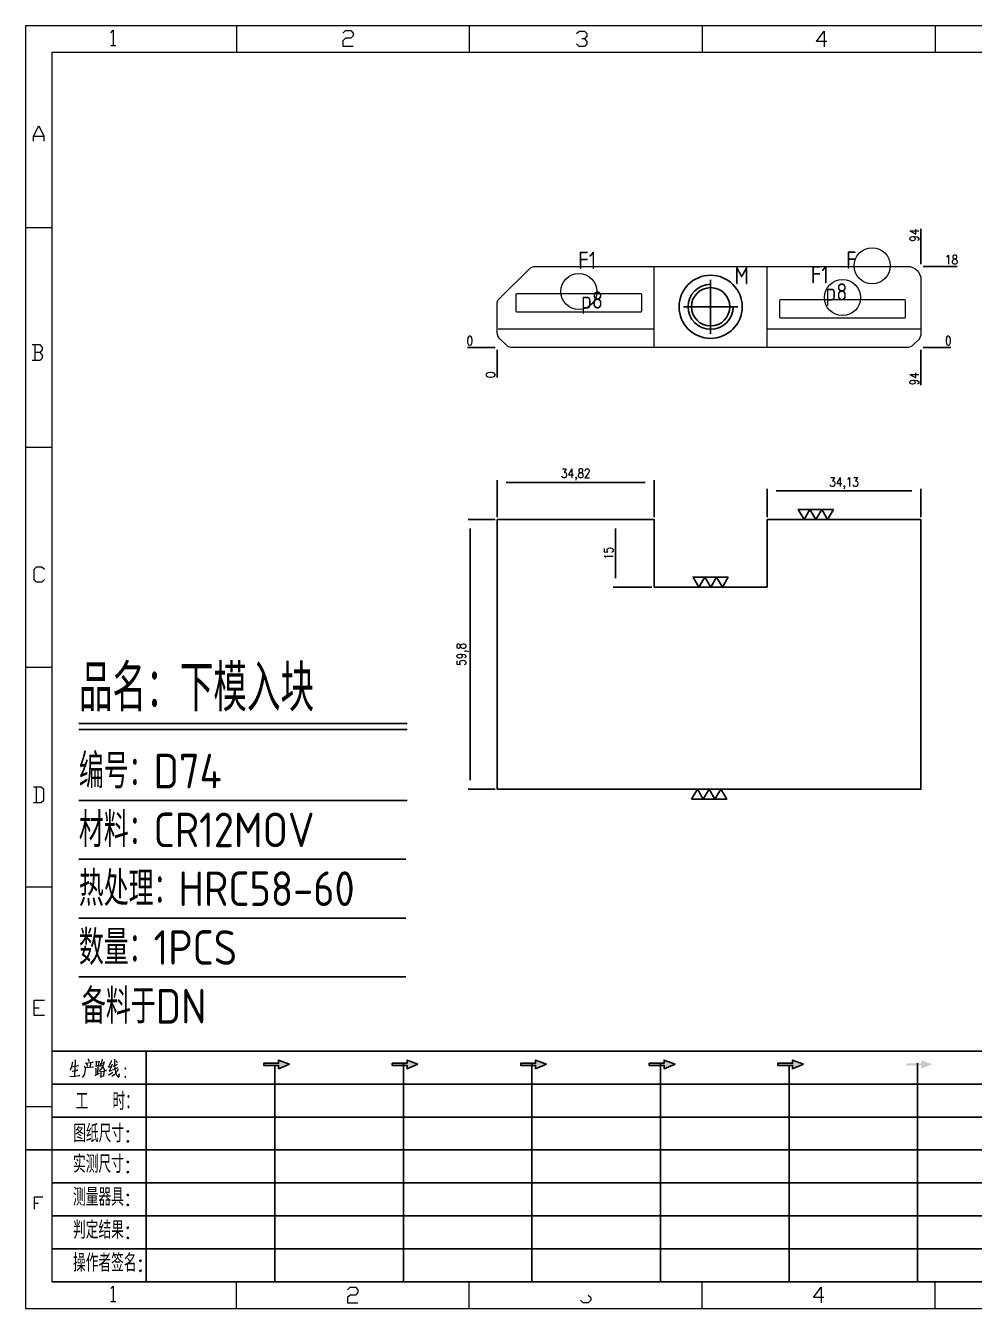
# Model space of a CAD drawing. Header units: millimetres. Extents: x 88508 to 142116, y -5268 to 20283.
# Drawn here: x 101270.6 to 101481.1, y -3081.8 to -2797.3 of the extents above; entities that cross this region are included whole.
import ezdxf
from ezdxf.enums import TextEntityAlignment as Align

# ---------------------------------------------------------------- set-up
doc = ezdxf.new("R2010")
doc.units = ezdxf.units.MM
doc.linetypes.add('CENTER', pattern=[0])
doc.linetypes.add('DASHED', pattern=[0])
for name, color, linetype in [('DIE_P', 2, 'Continuous'), ('DIM', 4, 'Continuous'), ('TEXT', 4, 'Continuous')]:
    doc.layers.add(name, color=color, linetype=linetype)
doc.styles.add('chinesef_fs', font='simplex.shx', dxfattribs={"bigfont": 'gbcbig.shx'})
doc.styles.add('gbenor', font='gbenor.shx', dxfattribs={"bigfont": 'gbcbig.shx'})
doc.styles.add('GBENOR_', font='gbenor.shx', dxfattribs={"bigfont": 'gbcbig'})
doc.styles.get("Standard").update_dxf_attribs({"font": 'txt.shx', "width": 0.85, "bigfont": 'ctxt.shx'})
doc.styles.add('TXT', font='txt.shx', dxfattribs={"width": 0.8, "bigfont": 'ctxt.shx'})
doc.dimstyles.new('T-2-WX', dxfattribs={"dimtxt": 2, "dimasz": 2, "dimexe": 0.5, "dimexo": 0.5, "dimgap": 0.5, "dimtad": 1, "dimtxsty": 'Standard', "dimblk": 'OPEN30', "dimcen": 0, "dimazin": 3, "dimtfac": 1, "dimtmove": 0, "dimatfit": 3, "dimldrblk": 'OPEN30', "dimlwd": -1, "dimlwe": -1})

# ---------------------------------------------------------------- blocks, each defined once
blk = doc.blocks.new('U40')
for points in [[(351.8, 337.7), (351.8, 333.2), (367, 339.3), (351.8, 345.3), (351.8, 340.8), (331.2, 340.8), (331.2, 337.7)], [(545.7, 339.3), (530.6, 345.3), (530.6, 340.8), (509.9, 340.8), (509.9, 337.7), (530.6, 337.7), (530.6, 333.2)], [(724.5, 339.3), (709.3, 345.3), (709.3, 340.8), (688.7, 340.8), (688.7, 337.7), (709.3, 337.7), (709.3, 333.2)], [(903.3, 339.3), (888.1, 345.3), (888.1, 340.8), (867.5, 340.8), (867.5, 337.7), (888.1, 337.7), (888.1, 333.2)], [(1082.1, 339.3), (1066.9, 345.3), (1066.9, 340.8), (1046.3, 340.8), (1046.3, 337.7), (1066.9, 337.7), (1066.9, 333.2)], [(1245.7, 337.7), (1245.7, 333.2), (1260.9, 339.3), (1245.7, 345.3), (1245.7, 340.8), (1225.1, 340.8), (1225.1, 337.7)]]:
    blk.add_hatch(color=3).paths.add_polyline_path(points)
at = {"color": 254, "lineweight": 18}
for p, q in [((0, 1783.5), (0, 0)), ((0, 1783.5), (2530.2, 1783.5)), ((941.1, 1783.5), (941.1, 1746.5)), ((1265.1, 1783.5), (1265.1, 1746.5)), ((37, 37), (37, 1746.5)), ((37, 1746.5), (2493.2, 1746.5)), ((0, 1502.7), (37, 1502.7)), ((0, 1197.2), (37, 1197.2)), ((0, 891.7), (37, 891.7)), ((0, 586.3), (37, 586.3)), ((0, 280.8), (37, 280.8)), ((37, 37), (2493.2, 37)), ((941.1, 0), (941.1, 37)), ((1265.1, 0), (1265.1, 37)), ((0, 0), (2530.2, 0))]:
    blk.add_line(p, q, dxfattribs=at)
at = {"color": 254, "linetype": 'Continuous', "lineweight": 18}
for p, q in [((293.1, 1783.5), (293.1, 1746.5)), ((617.1, 1783.5), (617.1, 1746.5)), ((293.1, 0), (293.1, 37)), ((617.1, 0), (617.1, 37))]:
    blk.add_line(p, q, dxfattribs=at)
for p, q in [((38, 357.6), (1598.2, 357.6)), ((38, 311.8), (1598.2, 311.8)), ((37.1, 266), (1598.2, 266)), ((0.1, 220.2), (1598.2, 220.2)), ((37.1, 174.4), (1598.2, 174.4)), ((37.1, 128.6), (1598.2, 128.6)), ((37.1, 82.8), (1598.2, 82.8))]:
    blk.add_line(p, q)
at = {"color": 254}
for p, q in [((167.8, 37), (167.8, 357.6)), ((525.5, 37), (525.5, 340.8)), ((704.3, 37), (704.3, 340.8)), ((883.1, 37), (883.1, 340.8)), ((1240.6, 37), (1240.6, 340.8)), ((346.7, 37), (346.7, 337.9)), ((1061.9, 37), (1061.9, 337.7)), ((1598.2, 37), (38, 37))]:
    blk.add_line(p, q, dxfattribs=at)
at = {"color": 92, "lineweight": 18}
for points in [[(118.3, 1773.7), (121.9, 1777.3), (121.9, 1755.8)], [(441.4, 1773.1), (445, 1776.7), (452.2, 1776.7), (455.8, 1773.1), (455.8, 1769.5), (452.2, 1765.9), (445, 1765.9), (441.4, 1762.3), (441.4, 1755.1), (455.8, 1755.1)], [(766.4, 1772.4), (770, 1776), (777.2, 1776), (780.8, 1772.4), (780.8, 1768.8), (777.2, 1765.2), (773.6, 1765.2)], [(1114.4, 1761.4), (1100, 1761.4), (1110.8, 1775.8), (1110.8, 1754.2)], [(118.3, 1755.8), (125.5, 1755.8)], [(777.2, 1765.2), (780.8, 1761.6), (780.8, 1758), (777.2, 1754.4), (770, 1754.4), (766.4, 1758)], [(11.1, 1622.8), (11.1, 1630), (18.3, 1644.4), (25.5, 1630), (25.5, 1622.8)], [(11.1, 1630), (25.5, 1630)], [(20, 1329), (23.6, 1332.6), (23.6, 1336.2), (20, 1339.8), (9.2, 1339.8)], [(12.8, 1339.8), (12.8, 1318.2)], [(9.2, 1318.2), (20, 1318.2), (23.6, 1321.8), (23.6, 1325.4), (20, 1329), (12.8, 1329)], [(26.1, 1013.2), (22.5, 1009.6), (15.3, 1009.6), (11.7, 1013.2), (11.7, 1027.6), (15.3, 1031.2), (22.5, 1031.2), (26.1, 1027.6)], [(11, 703.2), (21.8, 703.2), (25.4, 706.8), (25.4, 721.2), (21.8, 724.8), (11, 724.8)], [(14.6, 724.8), (14.6, 703.2)], [(26.1, 407), (11.7, 407), (11.7, 428.6), (26.1, 428.6)], [(11.7, 417.8), (18.9, 417.8)], [(12.3, 137.7), (12.3, 155), (23.8, 155)], [(12.3, 146.4), (18.1, 146.4)], [(118.3, 27.4), (121.9, 31), (121.9, 9.4)], [(447.9, 25.7), (451.5, 29.3), (458.7, 29.3), (462.3, 25.7), (462.3, 22.1), (458.7, 18.5), (451.5, 18.5), (447.9, 14.9), (447.9, 7.7), (462.3, 7.7)], [(782.7, 18.5), (786.3, 14.9), (786.3, 11.3), (782.7, 7.7), (775.5, 7.7), (771.9, 11.3)], [(1110.3, 14.9), (1095.9, 14.9), (1106.7, 29.3), (1106.7, 7.7)], [(118.3, 9.4), (125.5, 9.4)]]:
    blk.add_lwpolyline(points, dxfattribs=at)
at = {"color": 92, "lineweight": 0}
for points in [[(65, 342.2), (64.8, 341), (64.1, 337.9), (63.6, 335.7), (62.8, 333.5), (62.1, 331.4)], [(68.4, 345.9), (68.7, 344.4), (68.1, 322.9)], [(82.6, 340.8), (93.7, 342.2), (93.3, 342.4), (92.4, 342)], [(86.1, 336.1), (86, 337.5), (85.3, 339.8)], [(86.7, 346.7), (87.9, 344.6), (88.3, 343)], [(90.3, 341), (90.4, 339.6), (89.1, 335.3)], [(97.8, 344), (98.1, 342.6), (98.1, 340.8), (98.1, 337.9), (98.1, 336.3), (98.2, 337.7), (102.1, 338.3), (101.8, 338.3), (102.1, 343.6), (102.1, 343.2), (102.1, 342.8), (98.2, 342.2)], [(105.5, 341.2), (105.9, 341), (109.6, 341.8), (109.3, 342.6), (108.5, 339.6), (107.6, 337.3), (106.9, 335.9), (105.9, 334.3), (104.3, 332), (103.1, 330.4), (101.9, 329.4)], [(106.6, 346.5), (106.5, 345.2), (105.1, 341.2), (104.2, 338.9), (103.1, 336.3), (102.6, 335.5)], [(104.9, 339.1), (105.3, 338.7), (107, 335.7), (108.6, 333.3), (109.9, 331.2), (110.3, 330.8), (112.6, 330.8), (110.2, 331.2), (109, 332.6)], [(119.3, 344.8), (119.1, 343.8), (116.8, 338.5), (115.4, 335.5), (119.3, 336.3)], [(120.3, 339.4), (118.1, 333.5), (116.4, 330), (116.1, 329.8), (120.5, 331.4)], [(121.7, 336.7), (127.7, 339.6)], [(123.4, 346.5), (123.5, 345.4), (123.5, 340.8), (123.8, 337.3), (124, 335.3), (124.2, 333.1), (124.5, 331), (124.8, 329), (125.2, 327.4), (125.9, 325.7), (126.9, 323.9), (127.9, 322.7), (128.9, 321.7), (129.6, 321.3), (129.9, 326.1), (129.4, 321.5)], [(127.7, 341.6), (127.2, 342.4), (125.7, 344.2)], [(61.4, 322.3), (68.2, 322.9), (75.3, 323.7), (74.9, 323.9), (73.8, 323.5)], [(63.8, 335.9), (73.4, 337.5), (73.1, 337.7), (72.5, 337.3)], [(64.5, 329.6), (64.8, 329.6), (65.1, 329.6), (72.5, 331), (71.9, 331), (70.9, 330.8)], [(82.6, 335.1), (82.6, 331.8), (82.3, 329), (81.9, 326.8), (81.2, 324.9), (80.3, 323.1), (79.6, 321.9), (78.8, 320.9)], [(93.3, 335.5), (94.1, 335.7), (94.3, 335.5), (82.6, 334.3), (82.6, 335.1), (82.2, 336.9)], [(96.5, 323.9), (102.8, 327.2)], [(97.2, 334.3), (97.5, 333.5), (97.7, 324.7)], [(100.2, 337.9), (100.1, 325.9)], [(100.2, 332.6), (102.4, 333.1)], [(104.2, 330), (104.5, 329), (104.5, 321.1), (104.3, 322.1), (104.5, 322.7), (109.2, 323.1), (108.6, 323.1), (109, 329.2), (109, 330), (109.3, 329.4), (108.6, 329.4), (104.6, 328.8)], [(115.3, 324.3), (121.5, 328.2)], [(128.2, 332.4), (128.1, 331.6), (126.9, 329.6), (125.8, 328), (124.5, 326.3), (123, 324.7), (121.4, 323.3), (120.1, 322.3)], [(121.4, 332.2), (128.8, 335.1)]]:
    blk.add_lwpolyline(points, dxfattribs=at)
for points in [[(367, 339.3), (351.8, 345.3), (351.8, 340.8), (331.2, 340.8), (331.2, 337.7), (351.8, 337.7), (351.8, 333.2), (367, 339.3)], [(545.7, 339.3), (530.6, 345.3), (530.6, 340.8), (509.9, 340.8), (509.9, 337.7), (530.6, 337.7), (530.6, 333.2), (545.7, 339.3)], [(724.5, 339.3), (709.3, 345.3), (709.3, 340.8), (688.7, 340.8), (688.7, 337.7), (709.3, 337.7), (709.3, 333.2), (724.5, 339.3)], [(903.3, 339.3), (888.1, 345.3), (888.1, 340.8), (867.5, 340.8), (867.5, 337.7), (888.1, 337.7), (888.1, 333.2), (903.3, 339.3)], [(1082.1, 339.3), (1066.9, 345.3), (1066.9, 340.8), (1046.3, 340.8), (1046.3, 337.7), (1066.9, 337.7), (1066.9, 333.2), (1082.1, 339.3)]]:
    blk.add_lwpolyline(points)
for points in [[(138.7, 332.4), (139.4, 333.5), (138.7, 334.5), (138, 333.5)], [(138.7, 320.9), (139.4, 321.9), (138.7, 322.9), (138, 321.9)]]:
    blk.add_lwpolyline(points, close=True, dxfattribs=at)
at = {"color": 3, "style": 'chinesef_fs'}
for s, p in [('工  时：', (69.5, 275.7)), ('图纸尺寸:', (66.2, 230.9)), ('实测尺寸:', (65.9, 188.4)), ('测量器具:', (65.9, 142.6)), ('判定结果:', (65.9, 96.8)), ('操作者签名:', (65.9, 51))]:
    blk.add_text(s, height=24.57, dxfattribs=at).set_placement(p)
at = {"lineweight": 18, "style": 'GBENOR_'}
blk.add_attdef('文档路径', (2126, 386.9), '', height=17.8, dxfattribs=at)
at = {"lineweight": 20, "style": 'TXT'}
for tag, height, p in [('18-**-**', 16.3, (1866.6, 256.2)), ('客户名称', 16.1, (1741.1, 134, 0)), ('料厚:', 16.1, (1741.3, 93.2, 0))]:
    blk.add_attdef(tag, text='', height=height, dxfattribs=at).set_placement(p, align=Align.MIDDLE)
for tag, p, height in [('88888', (1850.9, 207.5), 14.9), ('材质:', (1691.2, 168, 0), 16.1), ('核准', (1869.4, 127.5, 0), 16.1), ('设计', (1868.8, 88.3, 0), 16.1), ('绘图', (1868.2, 49.1, 0), 16.1)]:
    blk.add_attdef(tag, p, '', height=height, dxfattribs=at)
for tag, p, height, width in [('3', (2234.7, 206.9), 15.8, 0.7), ('4', (2234.7, 167.4), 15.8, 0.7), ('核准日期', (2041.1, 124.2, 0), 16.1, 0.68), ('设计日期', (2041.1, 84.5, 0), 16.1, 0.68), ('1', (2251.9, 85.9), 14.6, 0.7), ('绘图日期', (2040.9, 46.4, 0), 16.1, 0.68), ('2', (2235, 49.2), 14.6, 0.7)]:
    blk.add_attdef(tag, p, '', height=height, dxfattribs=dict(at, width=width))
blk = doc.blocks.new('*D7883')
at = {"layer": 'Defpoints', "color": 0}
for p in [(101375.26, -2906.84), (101369.26, -2966.64), (101375.26, -2966.64)]:
    blk.add_point(p, dxfattribs=at)
at = {"layer": 'DIM', "color": 0}
for p, q in [((101374.76, -2906.84), (101368.76, -2906.84)), ((101369.26, -2908.84), (101369.26, -2964.64)), ((101374.76, -2966.64), (101368.76, -2966.64))]:
    blk.add_line(p, q, dxfattribs=at)
at = {"layer": 'DIM', "color": 0, "insert": (101367.57, -2936.74), "char_height": 2, "attachment_point": 5, "rotation": 90}
blk.add_mtext('59,8', dxfattribs=at)
blk = doc.blocks.new('_Open30')
blk = doc.blocks.new('*D7894')
at = {"layer": 'Defpoints', "color": 0}
for p in [(101375.26, -2898.61), (101375.26, -2906.84), (101410.07, -2906.84)]:
    blk.add_point(p, dxfattribs=at)
at = {"layer": 'DIM', "color": 0}
for p, q in [((101375.26, -2906.34), (101375.26, -2898.11)), ((101410.07, -2906.34), (101410.07, -2898.11)), ((101408.07, -2898.61), (101377.26, -2898.61))]:
    blk.add_line(p, q, dxfattribs=at)
at = {"layer": 'DIM', "color": 0, "insert": (101392.67, -2896.91), "char_height": 2, "attachment_point": 5}
blk.add_mtext('34,82', dxfattribs=at)
blk = doc.blocks.new('*D7895')
at = {"layer": 'Defpoints', "color": 0}
for p in [(101401.46, -2906.84), (101410.07, -2906.84), (101410.07, -2921.84)]:
    blk.add_point(p, dxfattribs=at)
at = {"layer": 'DIM', "color": 0}
for p, q in [((101409.57, -2906.84), (101400.96, -2906.84)), ((101401.46, -2919.84), (101401.46, -2908.84)), ((101409.57, -2921.84), (101400.96, -2921.84))]:
    blk.add_line(p, q, dxfattribs=at)
at = {"layer": 'DIM', "color": 0, "insert": (101399.96, -2914.34), "char_height": 2, "attachment_point": 5, "rotation": 90}
blk.add_mtext('15', dxfattribs=at)
blk = doc.blocks.new('*D7896')
at = {"layer": 'Defpoints', "color": 0}
for p in [(101469.26, -2900.51), (101435.13, -2906.84), (101469.26, -2906.84)]:
    blk.add_point(p, dxfattribs=at)
at = {"layer": 'DIM', "color": 0}
for p, q in [((101435.13, -2906.34), (101435.13, -2900.01)), ((101437.13, -2900.51), (101467.26, -2900.51)), ((101469.26, -2906.34), (101469.26, -2900.01))]:
    blk.add_line(p, q, dxfattribs=at)
at = {"layer": 'DIM', "color": 0, "insert": (101452.2, -2898.82), "char_height": 2, "attachment_point": 5}
blk.add_mtext('34,13', dxfattribs=at)
blk = doc.blocks.new('*D8671')
at = {"layer": 'Defpoints', "color": 0}
for p in [(101375.26, -2868.7), (101469.26, -2868.7), (101474.26, -2868.7)]:
    blk.add_point(p, dxfattribs=at)
at = {"layer": 'DIM', "color": 0}
blk.add_line((101469.76, -2868.7), (101475.89, -2868.7), dxfattribs=at)
at = {"layer": 'DIM', "color": 0, "insert": (101475.32, -2867.2), "char_height": 2, "attachment_point": 5}
blk.add_mtext('0', dxfattribs=at)
blk = doc.blocks.new('*D8672')
at = {"layer": 'Defpoints', "color": 0}
for p in [(101469.26, -2850.7), (101474.26, -2850.7), (101375.26, -2868.7)]:
    blk.add_point(p, dxfattribs=at)
at = {"layer": 'DIM', "color": 0}
for p, q in [((101469.76, -2850.7), (101473.26, -2850.7)), ((101473.26, -2850.7), (101470.26, -2850.7)), ((101470.26, -2850.7), (101477.27, -2850.7))]:
    blk.add_line(p, q, dxfattribs=at)
at = {"layer": 'DIM', "color": 0, "insert": (101476.01, -2849.2), "char_height": 2, "attachment_point": 5}
blk.add_mtext('18', dxfattribs=at)
blk = doc.blocks.new('*D8673')
at = {"layer": 'Defpoints', "color": 0}
for p in [(101370.26, -2868.7), (101375.26, -2868.7), (101375.26, -2868.7)]:
    blk.add_point(p, dxfattribs=at)
at = {"layer": 'DIM', "color": 0}
blk.add_line((101374.76, -2868.7), (101368.62, -2868.7), dxfattribs=at)
at = {"layer": 'DIM', "color": 0, "insert": (101369.19, -2867.2), "char_height": 2, "attachment_point": 5}
blk.add_mtext('0', dxfattribs=at)
blk = doc.blocks.new('*D8674')
at = {"layer": 'Defpoints', "color": 0}
for p in [(101375.26, -2868.7), (101469.26, -2868.7), (101469.26, -2873.7)]:
    blk.add_point(p, dxfattribs=at)
at = {"layer": 'DIM', "color": 0}
for p, q in [((101469.26, -2869.2), (101469.26, -2872.7)), ((101469.26, -2872.7), (101469.26, -2869.7)), ((101469.26, -2869.7), (101469.26, -2877.03))]:
    blk.add_line(p, q, dxfattribs=at)
at = {"layer": 'DIM', "color": 0, "insert": (101467.76, -2875.62), "char_height": 2, "attachment_point": 5, "rotation": 90}
blk.add_mtext('94', dxfattribs=at)
blk = doc.blocks.new('*D8675')
at = {"layer": 'Defpoints', "color": 0}
for p in [(101375.26, -2868.7), (101375.26, -2868.7), (101375.26, -2873.7)]:
    blk.add_point(p, dxfattribs=at)
at = {"layer": 'DIM', "color": 0}
blk.add_line((101375.26, -2869.2), (101375.26, -2875.33), dxfattribs=at)
at = {"layer": 'DIM', "color": 0, "insert": (101373.76, -2874.77), "char_height": 2, "attachment_point": 5, "rotation": 90}
blk.add_mtext('0', dxfattribs=at)
blk = doc.blocks.new('*D8676')
at = {"layer": 'Defpoints', "color": 0}
for p in [(101469.26, -2845.7), (101469.26, -2850.7), (101375.26, -2868.7)]:
    blk.add_point(p, dxfattribs=at)
at = {"layer": 'DIM', "color": 0}
for p, q in [((101469.26, -2849.7), (101469.26, -2842.37)), ((101469.26, -2850.2), (101469.26, -2846.7)), ((101469.26, -2846.7), (101469.26, -2849.7))]:
    blk.add_line(p, q, dxfattribs=at)
at = {"layer": 'DIM', "color": 0, "insert": (101467.76, -2843.78), "char_height": 2, "attachment_point": 5, "rotation": 90}
blk.add_mtext('94', dxfattribs=at)

msp = doc.modelspace()

# ---------------------------------------------------------------- linework, layer by layer
at = {"layer": 'DIE_P', "linetype": 'Continuous', "lineweight": 15}
for p, q in [((101410.073, -2868.701), (101410.073, -2850.701)), ((101435.133, -2868.701), (101435.133, -2850.701)), ((101410.073, -2864.621, 0), (101375.445, -2864.621, 0)), ((101469.27, -2864.621, 0), (101435.133, -2864.621, 0))]:
    msp.add_line(p, q, dxfattribs=at)
at = {"layer": 'DIE_P', "linetype": 'CENTER'}
for p, q in [((101422.588, -2853.661), (101422.588, -2865.661)), ((101428.588, -2859.661), (101416.588, -2859.661))]:
    msp.add_line(p, q, dxfattribs=at)
at = {"layer": 'DIE_P', "linetype": 'Continuous', "lineweight": 15}
msp.add_lwpolyline([(101466.106, -2868.701), (101378.609, -2868.701, -0.1989124), (101377.195, -2868.116), (101375.843, -2866.764, -0.1989124), (101375.258, -2865.35), (101375.258, -2858.761, -0.1989124), (101375.551, -2858.054), (101382.317, -2851.287, -0.1989124), (101383.732, -2850.701), (101466.258, -2850.701, -0.4142136), (101469.258, -2853.701), (101469.258, -2865.55, -0.1989124), (101468.672, -2866.964), (101467.52, -2868.116, -0.1989124)], format="xyb", close=True, dxfattribs=at)
at = {"layer": 'DIE_P', "color": 1, "linetype": 'Continuous', "lineweight": 15}
for points in [[(101407.358, -2857.081, 0.4142136), (101407.058, -2856.781), (101379.658, -2856.781, 0.4142136), (101379.358, -2857.081), (101379.358, -2860.481, 0.4142136), (101379.658, -2860.781), (101407.058, -2860.781, 0.4142136), (101407.358, -2860.481)], [(101465.848, -2858.426, 0.4142136), (101465.548, -2858.126), (101438.148, -2858.126, 0.4142136), (101437.848, -2858.426), (101437.848, -2861.826, 0.4142136), (101438.148, -2862.126), (101465.548, -2862.126, 0.4142136), (101465.848, -2861.826)]]:
    msp.add_lwpolyline(points, format="xyb", close=True, dxfattribs=at)
at = {"layer": 'DIE_P', "elevation": 0}
msp.add_lwpolyline([(101435.133, -2921.837), (101435.133, -2906.837), (101469.258, -2906.837), (101469.258, -2966.637), (101375.258, -2966.637), (101375.258, -2906.837), (101410.073, -2906.837), (101410.073, -2921.837)], close=True, dxfattribs=at)
at = {"layer": 'DIE_P', "color": 94, "linetype": 'Continuous', "lineweight": 15}
msp.add_circle((101458.443, -2850.556), 4, dxfattribs=at)
at = {"layer": 'DIE_P', "color": 52, "linetype": 'DASHED', "lineweight": 15}
for centre in [(101393.358, -2856.281), (101451.848, -2857.626)]:
    msp.add_circle(centre, 4, dxfattribs=at)
at = {"layer": 'DIE_P', "linetype": 'Continuous'}
msp.add_circle((101422.588, -2859.661), 7, dxfattribs=at)
at = {"layer": 'DIE_P'}
msp.add_circle((101422.588, -2859.661), 4.25, dxfattribs=at)
msp.add_arc((101422.588, -2859.661), 5, 90, 0, dxfattribs=at)
at = {"layer": 'DIM', "color": 4, "linetype": 'Continuous', "lineweight": 25}
for p, q in [((101282.435, -2952.083), (101355.27, -2952.083)), ((101282.435, -2953.425), (101355.27, -2953.425)), ((101282.435, -2969.15), (101355.27, -2969.15)), ((101282.435, -2982.19), (101354.953, -2982.19)), ((101282.435, -2995.229), (101354.953, -2995.229)), ((101282.435, -3008.269), (101354.953, -3008.269))]:
    msp.add_line(p, q, dxfattribs=at)
at = {"layer": 'TEXT', "elevation": 0}
for points in [[(101449.827, -2904.587), (101448.528, -2906.837), (101447.229, -2904.587), (101445.93, -2906.837), (101444.63, -2904.587), (101443.331, -2906.837), (101442.032, -2904.587), (101449.827, -2904.587)], [(101426.5, -2919.587), (101425.201, -2921.837), (101423.902, -2919.587), (101422.603, -2921.837), (101421.304, -2919.587), (101420.005, -2921.837), (101418.706, -2919.587), (101426.5, -2919.587)], [(101418.361, -2968.887), (101419.66, -2966.637), (101420.959, -2968.887), (101422.258, -2966.637), (101423.557, -2968.887), (101424.856, -2966.637), (101426.155, -2968.887), (101418.361, -2968.887)]]:
    msp.add_lwpolyline(points, close=True, dxfattribs=at)

# ---------------------------------------------------------------- block references
at = {"ltscale": 3, "xscale": 0.1594925459866421, "yscale": 0.1594925459866421, "zscale": 0.1594925459866421}
msp.add_blockref('U40', (101270.619, -3081.771), dxfattribs=at)

# ---------------------------------------------------------------- texts
at = {"layer": 'DIM', "color": 3, "linetype": 'Continuous', "lineweight": 25, "style": 'gbenor'}
for s, height, p in [('品名：下模入块', 10.3551, (101282.435, -2949.398)), ('编号：D74', 7.6705, (101282.435, -2966.465)), ('材料：CR12MOV', 7.6705, (101282.435, -2979.505)), ('热处理：HRC58-60', 7.67048, (101282.435, -2992.545)), ('数量：1PCS', 7.6705, (101282.435, -3005.585)), ('备料于DN', 7.6705, (101282.902, -3018.624))]:
    msp.add_text(s, height=height, dxfattribs=at).set_placement(p)
at = {"layer": 'TEXT', "color": 4, "style": 'gbenor'}
for s, p in [('F1', (101395.211, -2849.365)), ('F', (101453.813, -2849.316)), ('M', (101429.49, -2852.76)), ('F1', (101446.785, -2852.564)), ('p8', (101450.48, -2856.368)), ('p8', (101396.267, -2858.166))]:
    msp.add_text(s, height=3.84, dxfattribs=at).set_placement(p, align=Align.MIDDLE_CENTER)

# ---------------------------------------------------------------- dimensions: what is measured, and where the dimension line sits
at = {"layer": 'DIM', "color": 4}
for feature_location, offset, dtype, origin, picture, middle in [((101469.258, -2850.701), (0, 5), 1, (101375.258, -2868.701), '*D8676', (101467.758, -2843.785)), ((101469.258, -2850.701), (5, 0), 0, (101375.258, -2868.701), '*D8672', (101476.012, -2849.201)), ((101375.257621076, -2868.701455124), (-5, 0), 0, (101375.257621076, -2868.701455124), '*D8673', (101369.19095441, -2867.201455124)), ((101469.257621097, -2868.701455124), (5, 0), 0, (101375.257621076, -2868.701455124), '*D8671', (101475.324287763, -2867.201455124)), ((101375.257621076, -2868.701455124), (0, -5), 1, (101375.257621076, -2868.701455124), '*D8675', (101373.757621076, -2874.768121791)), ((101469.258, -2868.701), (0, -5), 1, (101375.258, -2868.701), '*D8674', (101467.758, -2875.618))]:
    dim = msp.add_ordinate_dim(feature_location=feature_location, offset=offset, dtype=dtype, origin=origin, dimstyle='T-2-WX', dxfattribs=at)
    dim.commit()
    dim.dimension.update_dxf_attribs({"geometry": picture, "text_midpoint": middle})
at = {"layer": 'DIM'}
for base, p1, p2, picture, middle in [((101375.257621076, -2898.605431035), (101410.072621086, -2906.837301643, -0.000000039), (101375.257621076, -2906.837301643, -0.000000039), '*D7894', (101392.665121081, -2896.914954845)), ((101469.257621097, -2900.511078148), (101435.132621086, -2906.837301643, -0.000000039), (101469.257621097, -2906.837301643, -0.000000039), '*D7896', (101452.195121091, -2898.820601958))]:
    dim = msp.add_linear_dim(base=base, p1=p1, p2=p2, dimstyle='T-2-WX', dxfattribs=at)
    dim.commit()
    dim.dimension.update_dxf_attribs({"geometry": picture, "text_midpoint": middle})
for base, p1, p2, picture, middle in [((101369.258, -2966.637), (101375.258, -2906.837), (101375.258, -2966.637), '*D7883', (101367.567, -2936.737)), ((101401.464, -2906.837), (101410.073, -2921.837, 0), (101410.073, -2906.837, 0), '*D7895', (101399.964, -2914.337))]:
    dim = msp.add_linear_dim(base=base, p1=p1, p2=p2, angle=90, dimstyle='T-2-WX', dxfattribs=at)
    dim.commit()
    dim.dimension.update_dxf_attribs({"geometry": picture, "text_midpoint": middle})

doc.saveas('drawing.dxf')
